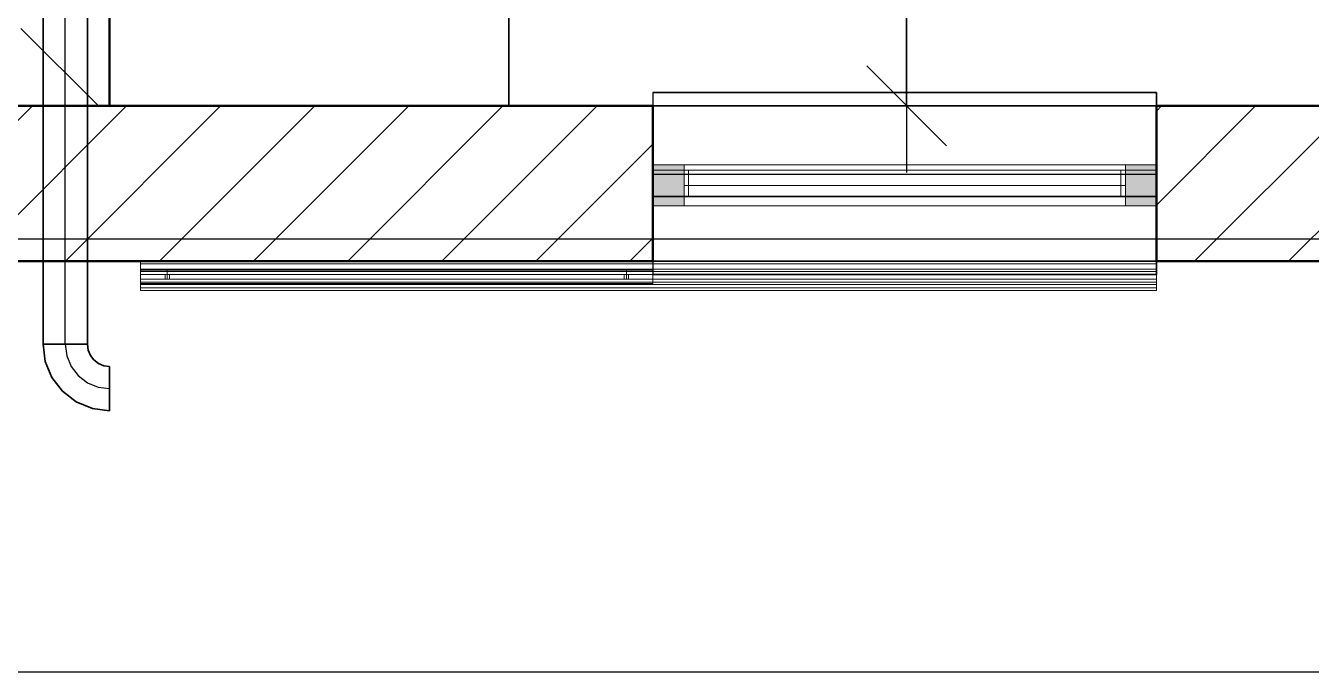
# Model space of a CAD drawing. Extents: x 0 to 756, y -25 to 420.
# Drawn here: x 256.8 to 314.8, y 5 to 34.1 of the extents above; entities that cross this region are included whole.
import ezdxf
from ezdxf.lldxf.tags import DXFTag

# ---------------------------------------------------------------- set-up
doc = ezdxf.new("R2010")
doc.units = 0
doc.layers.get('0').update_dxf_attribs({"lineweight": 25})
doc.layers.get('DEFPOINTS').update_dxf_attribs({"lineweight": 25})
for name, color, linetype, lineweight in [('A_Aussenwand', 7, 'Continuous', 25), ('A_Fenster', 7, 'Continuous', 25), ('A_Innenwand', 7, 'Continuous', 25), ('ALLGEMEIN03', 7, 'Continuous', 25), ('FENSTER', 7, 'Continuous', 13), ('FENSTERBANK', 7, 'Continuous', 13), ('Standard', 7, 'Continuous', 25), ('VERSCHATTUNG', 7, 'Continuous', 13), ('WAND_HOLZ_NICHT_TRAGEND', 7, 'Continuous', 13), ('WAND_HOLZ_TRAGEND', 7, 'Continuous', 13), ('X_Planrahmen', 7, 'Continuous', 25)]:
    doc.layers.add(name, color=color, linetype=linetype, lineweight=lineweight)
doc.layers.add('A_Geschossdecke', color=7, linetype='Continuous', lineweight=25, true_color=0x008080)
doc.layers.add('L_Fortluft', color=7, linetype='Continuous', lineweight=35, true_color=0x993300)
tags = doc.linetypes.add('fein_strichliert', pattern=[4, 1, -2, 1]).pattern_tags.tags
tags[8:9] = [DXFTag(74, 4), DXFTag(75, 0), DXFTag(340, '0'), DXFTag(46, 0.0), DXFTag(50, 0.0), DXFTag(44, 0.0), DXFTag(45, 0.0)]
tags[6:7] = [DXFTag(74, 4), DXFTag(75, 0), DXFTag(340, '0'), DXFTag(46, 0.0), DXFTag(50, 0.0), DXFTag(44, 0.0), DXFTag(45, 0.0)]
tags[4:5] = [DXFTag(74, 4), DXFTag(75, 0), DXFTag(340, '0'), DXFTag(46, 0.0), DXFTag(50, 0.0), DXFTag(44, 0.0), DXFTag(45, 0.0)]
tags = doc.linetypes.add('STRICHPUNKT2', pattern=[12.7, 6.35, -3.175, 0, -3.175]).pattern_tags.tags
tags[10:11] = [DXFTag(74, 4), DXFTag(75, 0), DXFTag(340, '0'), DXFTag(46, 0.0), DXFTag(50, 0.0), DXFTag(44, 0.0), DXFTag(45, 0.0)]
tags[8:9] = [DXFTag(74, 4), DXFTag(75, 0), DXFTag(340, '0'), DXFTag(46, 0.0), DXFTag(50, 0.0), DXFTag(44, 0.0), DXFTag(45, 0.0)]
tags[6:7] = [DXFTag(74, 4), DXFTag(75, 0), DXFTag(340, '0'), DXFTag(46, 0.0), DXFTag(50, 0.0), DXFTag(44, 0.0), DXFTag(45, 0.0)]
tags[4:5] = [DXFTag(74, 4), DXFTag(75, 0), DXFTag(340, '0'), DXFTag(46, 0.0), DXFTag(50, 0.0), DXFTag(44, 0.0), DXFTag(45, 0.0)]

# ---------------------------------------------------------------- blocks, each defined once
blk = doc.blocks.new('Blockreferenz-A0T78P2KOY', base_point=(0, -25))
at = {"layer": 'X_Planrahmen', "color": 0, "linetype": 'ByBlock', "lineweight": -2, "ltscale": 0.25}
blk.add_line((589, 5), (20, 5), dxfattribs=at)
blk = doc.blocks.new('Referenz-A0T78P30OY')
at = {"layer": 'ALLGEMEIN03', "color": 0, "lineweight": -2}
for p, q in [((260.607, 55.721), (260.604, 30.521)), ((260.604, 30.521), (260.607, 55.721)), ((278.604, 30.521), (278.607, 55.721)), ((278.607, 55.721), (278.604, 30.521)), ((260.604, 30.521), (278.604, 30.521)), ((278.604, 30.521), (260.604, 30.521))]:
    blk.add_line(p, q, dxfattribs=at)
at = {"layer": 'DEFPOINTS', "color": 0, "linetype": 'Continuous', "lineweight": -2, "ltscale": 0.25}
for p, q in [((260.607, 30.521), (260.607, 30.521)), ((260.607, 30.521), (260.607, 30.521)), ((260.607, 30.521), (260.607, 30.521)), ((260.607, 30.521), (260.607, 30.521)), ((260.607, 30.521), (260.607, 30.521)), ((278.604, 30.521), (278.604, 30.521)), ((296.546, 30.521), (296.546, 30.521)), ((285.107, 23.521), (285.107, 23.521)), ((285.107, 23.521), (285.107, 23.521)), ((307.807, 23.521), (307.807, 23.521)), ((307.807, 23.521), (307.807, 23.521))]:
    blk.add_line(p, q, dxfattribs=at)
at = {"layer": 'FENSTER', "color": 0, "linetype": 'Continuous', "ltscale": 0.13}
for p, q in [((286.507, 27.861), (285.107, 27.861)), ((285.107, 27.861), (285.107, 26.021)), ((285.107, 27.861), (285.107, 26.021)), ((286.507, 27.861), (285.107, 27.861)), ((285.107, 27.861), (285.107, 27.861)), ((286.507, 27.861), (285.107, 27.861)), ((285.107, 26.021), (285.107, 27.861)), ((286.507, 26.021), (286.507, 27.861)), ((306.407, 27.861), (286.507, 27.861)), ((286.507, 27.861), (286.507, 26.021)), ((286.507, 26.021), (286.507, 27.861)), ((286.507, 27.861), (286.507, 27.861)), ((286.507, 26.021), (286.507, 27.861)), ((286.507, 27.861), (286.507, 26.021)), ((306.407, 27.861), (286.507, 27.861)), ((286.507, 27.861), (286.507, 27.861)), ((306.407, 27.861), (286.507, 27.861)), ((286.507, 26.021), (286.507, 27.861)), ((286.507, 27.861), (286.507, 26.021)), ((306.407, 27.861), (286.507, 27.861)), ((286.507, 27.861), (286.507, 27.861)), ((306.407, 27.861), (286.507, 27.861)), ((286.507, 26.021), (286.507, 27.861)), ((307.807, 27.861), (306.407, 27.861)), ((306.407, 27.861), (306.407, 26.021)), ((306.407, 26.021), (306.407, 27.861)), ((306.407, 27.861), (306.407, 26.021)), ((307.807, 27.861), (306.407, 27.861)), ((306.407, 27.861), (306.407, 27.861)), ((307.807, 27.861), (306.407, 27.861)), ((306.407, 26.021), (306.407, 27.861)), ((306.407, 26.021), (306.407, 27.861)), ((306.407, 27.861), (306.407, 27.861)), ((306.407, 26.021), (306.407, 27.861)), ((306.407, 26.021), (306.407, 27.861)), ((306.407, 27.861), (306.407, 27.861)), ((306.407, 26.021), (306.407, 27.861)), ((307.807, 26.021), (307.807, 27.861)), ((307.807, 26.021), (307.807, 27.861)), ((307.807, 27.861), (307.807, 27.861)), ((307.807, 26.021), (307.807, 27.861)), ((286.507, 26.941), (306.407, 26.941)), ((306.407, 26.941), (286.507, 26.941)), ((286.507, 26.941), (286.507, 26.941)), ((306.407, 26.941), (306.407, 26.941)), ((285.107, 26.021), (286.507, 26.021)), ((285.107, 26.021), (286.507, 26.021)), ((286.507, 26.021), (285.107, 26.021)), ((285.107, 26.021), (285.107, 26.021)), ((286.507, 26.021), (306.407, 26.021)), ((286.507, 26.021), (286.507, 26.021)), ((286.507, 26.021), (306.407, 26.021)), ((306.407, 26.021), (286.507, 26.021)), ((286.507, 26.021), (286.507, 26.021)), ((286.507, 26.021), (306.407, 26.021)), ((306.407, 26.021), (286.507, 26.021)), ((286.507, 26.021), (286.507, 26.021)), ((306.407, 26.021), (307.807, 26.021)), ((306.407, 26.021), (307.807, 26.021)), ((307.807, 26.021), (306.407, 26.021)), ((306.407, 26.021), (306.407, 26.021)), ((306.407, 26.021), (306.407, 26.021)), ((306.407, 26.021), (306.407, 26.021)), ((307.807, 26.021), (307.807, 26.021))]:
    blk.add_line(p, q, dxfattribs=at)
for points in [[(285.107, 26.021), (286.507, 26.021), (285.107, 27.861)], [(286.507, 26.021), (286.507, 27.861), (285.107, 27.861)], [(306.407, 26.021), (307.807, 26.021), (306.407, 27.861)], [(307.807, 26.021), (307.807, 27.861), (306.407, 27.861)]]:
    blk.add_solid(points, dxfattribs=at)
at = {"layer": 'FENSTERBANK', "color": 0, "lineweight": -2}
for p, q in [((285.107, 31.121), (285.107, 27.441)), ((307.807, 31.121), (285.107, 31.121)), ((285.107, 31.121), (285.107, 31.121)), ((285.107, 31.121), (285.107, 30.521)), ((285.107, 31.121), (307.807, 31.121)), ((307.807, 27.441), (307.807, 31.121)), ((307.807, 31.121), (307.807, 30.521)), ((307.807, 31.121), (307.807, 31.121)), ((285.107, 30.521), (285.107, 27.441)), ((285.107, 30.521), (285.107, 30.521)), ((285.107, 30.521), (307.807, 30.521)), ((307.807, 30.521), (285.107, 30.521)), ((307.807, 30.521), (307.807, 30.521)), ((307.807, 30.521), (307.807, 27.441)), ((285.107, 27.441), (307.807, 27.441)), ((285.107, 27.441), (285.107, 27.441)), ((285.107, 27.441), (307.807, 27.441)), ((307.807, 27.441), (307.807, 27.441)), ((285.107, 26.441), (285.107, 22.921)), ((307.807, 26.441), (285.107, 26.441)), ((285.107, 26.441), (285.107, 26.441)), ((285.107, 26.441), (285.107, 23.521)), ((307.807, 26.441), (285.107, 26.441)), ((307.807, 22.921), (307.807, 26.441)), ((307.807, 26.441), (307.807, 26.441)), ((307.807, 26.441), (307.807, 23.521)), ((285.107, 23.521), (285.107, 22.921)), ((285.107, 23.521), (285.107, 23.521)), ((285.107, 23.521), (307.807, 23.521)), ((307.807, 23.521), (285.107, 23.521)), ((307.807, 23.521), (307.807, 23.521)), ((307.807, 23.521), (307.807, 22.921)), ((285.107, 22.921), (307.807, 22.921)), ((285.107, 22.921), (285.107, 22.921)), ((307.807, 22.921), (285.107, 22.921)), ((307.807, 22.921), (307.807, 22.921))]:
    blk.add_line(p, q, dxfattribs=at)
at = {"layer": 'FENSTERBANK', "color": 0, "lineweight": 18}
for p, q in [((285.107, 30.521), (307.807, 30.521)), ((285.107, 23.521), (307.807, 23.521))]:
    blk.add_line(p, q, dxfattribs=at)
at = {"layer": 'Standard', "color": 0, "lineweight": -2}
for p, q in [((296.546, 30.521), (296.546, 58.56)), ((296.546, 36.521), (296.546, 27.521)), ((294.746, 32.321), (298.346, 28.721)), ((293.546, 30.521), (299.546, 30.521))]:
    blk.add_line(p, q, dxfattribs=at)
at = {"layer": 'VERSCHATTUNG', "color": 0, "linetype": 'Continuous', "ltscale": 0.13}
for p, q in [((262.007, 23.521), (262.007, 23.401)), ((284.907, 23.521), (262.007, 23.521)), ((262.007, 23.521), (307.807, 23.521)), ((262.007, 22.321), (262.007, 23.521)), ((262.007, 23.521), (262.007, 23.521)), ((262.007, 23.521), (262.007, 23.521)), ((262.007, 23.521), (262.007, 23.521)), ((262.007, 23.401), (284.907, 23.401)), ((262.007, 23.401), (262.007, 22.201)), ((307.807, 23.401), (262.007, 23.401)), ((262.007, 23.401), (262.007, 23.401)), ((262.007, 23.401), (262.007, 23.401)), ((307.807, 23.521), (284.907, 23.521)), ((284.907, 23.401), (307.807, 23.401)), ((307.807, 23.401), (307.807, 23.521)), ((307.807, 23.521), (307.807, 22.321)), ((307.807, 23.521), (307.807, 23.521)), ((307.807, 23.521), (307.807, 23.521)), ((307.807, 23.521), (307.807, 23.521)), ((307.807, 22.201), (307.807, 23.401)), ((307.807, 23.401), (307.807, 23.401)), ((307.807, 23.401), (307.807, 23.401)), ((262.007, 23.161), (262.007, 22.481)), ((307.807, 23.161), (262.007, 23.161)), ((262.007, 23.161), (262.007, 23.161)), ((262.007, 23.161), (262.007, 23.161)), ((262.007, 23.161), (262.007, 23.161)), ((262.007, 23.161), (262.007, 22.921)), ((262.007, 23.161), (284.007, 23.161)), ((285.107, 23.121), (262.007, 23.121)), ((262.007, 23.121), (262.007, 22.521)), ((285.107, 23.121), (262.007, 23.121)), ((262.007, 23.121), (262.007, 22.521)), ((262.007, 22.521), (262.007, 23.121)), ((262.007, 23.121), (285.107, 23.121)), ((262.007, 23.121), (262.007, 23.121)), ((307.807, 23.061), (262.007, 23.061)), ((262.007, 23.061), (262.007, 22.921)), ((262.007, 23.061), (262.007, 22.581)), ((262.007, 23.061), (262.007, 23.061)), ((262.007, 23.061), (307.807, 23.061)), ((262.007, 22.921), (263.107, 22.921)), ((262.007, 22.921), (262.007, 22.921)), ((263.107, 22.921), (262.007, 22.921)), ((263.107, 22.721), (262.007, 22.721)), ((262.007, 22.721), (262.007, 22.581)), ((262.007, 22.721), (262.007, 22.481)), ((262.007, 22.721), (262.007, 22.721)), ((262.007, 22.721), (263.107, 22.721)), ((263.107, 22.921), (263.207, 22.921)), ((263.107, 22.821), (263.107, 22.921)), ((263.107, 22.921), (263.107, 22.721)), ((263.307, 22.921), (263.107, 22.921)), ((263.107, 22.921), (263.107, 22.921)), ((263.107, 22.921), (263.107, 22.921)), ((263.107, 22.721), (263.107, 22.821)), ((263.207, 22.721), (263.107, 22.721)), ((263.107, 22.721), (263.307, 22.721)), ((263.107, 22.721), (263.107, 22.721)), ((263.107, 22.721), (263.107, 22.721)), ((263.207, 23.121), (263.207, 22.721)), ((283.907, 23.121), (263.207, 23.121)), ((283.907, 23.121), (263.207, 23.121)), ((263.207, 23.121), (263.207, 23.121)), ((263.207, 22.721), (263.207, 23.121)), ((263.207, 22.921), (263.307, 22.921)), ((263.207, 22.721), (283.907, 22.721)), ((263.307, 22.721), (263.207, 22.721)), ((263.207, 22.721), (263.207, 22.721)), ((263.207, 22.721), (283.907, 22.721)), ((263.307, 22.921), (263.307, 22.821)), ((263.307, 22.921), (283.807, 22.921)), ((263.307, 22.721), (263.307, 22.921)), ((283.807, 22.921), (263.307, 22.921)), ((263.307, 22.921), (263.307, 22.921)), ((263.307, 22.921), (263.307, 22.921)), ((263.307, 22.821), (263.307, 22.721)), ((283.807, 22.721), (263.307, 22.721)), ((263.307, 22.721), (283.807, 22.721)), ((263.307, 22.721), (263.307, 22.721)), ((263.307, 22.721), (263.307, 22.721)), ((283.807, 22.821), (283.807, 22.921)), ((283.807, 22.921), (283.907, 22.921)), ((283.807, 22.921), (283.807, 22.721)), ((284.007, 22.921), (283.807, 22.921)), ((283.807, 22.921), (283.807, 22.921)), ((283.807, 22.921), (283.807, 22.921)), ((283.807, 22.721), (283.807, 22.821)), ((283.907, 22.721), (283.807, 22.721)), ((283.807, 22.721), (284.007, 22.721)), ((283.807, 22.721), (283.807, 22.721)), ((283.807, 22.721), (283.807, 22.721)), ((283.907, 22.721), (283.907, 23.121)), ((283.907, 23.121), (283.907, 23.121)), ((283.907, 22.721), (283.907, 23.121)), ((283.907, 22.921), (284.007, 22.921)), ((284.007, 22.721), (283.907, 22.721)), ((283.907, 22.721), (283.907, 22.721)), ((284.007, 23.161), (307.807, 23.161)), ((284.007, 22.921), (284.007, 22.821)), ((284.007, 22.921), (307.807, 22.921)), ((284.007, 22.721), (284.007, 22.921)), ((307.807, 22.921), (284.007, 22.921)), ((284.007, 22.921), (284.007, 22.921)), ((284.007, 22.921), (284.007, 22.921)), ((284.007, 22.821), (284.007, 22.721)), ((307.807, 22.721), (284.007, 22.721)), ((284.007, 22.721), (307.807, 22.721)), ((284.007, 22.721), (284.007, 22.721)), ((284.007, 22.721), (284.007, 22.721)), ((285.107, 22.521), (285.107, 23.121)), ((285.107, 22.521), (285.107, 23.121)), ((285.107, 23.121), (285.107, 22.521)), ((285.107, 23.121), (285.107, 23.121)), ((307.807, 22.481), (307.807, 23.161)), ((307.807, 23.161), (307.807, 23.161)), ((307.807, 23.161), (307.807, 23.161)), ((307.807, 23.161), (307.807, 23.161)), ((307.807, 22.921), (307.807, 23.161)), ((307.807, 22.921), (307.807, 23.061)), ((307.807, 22.581), (307.807, 23.061)), ((307.807, 23.061), (307.807, 23.061)), ((307.807, 22.921), (307.807, 22.921)), ((307.807, 22.581), (307.807, 22.721)), ((307.807, 22.721), (307.807, 22.721)), ((307.807, 22.481), (307.807, 22.721)), ((262.007, 22.581), (307.807, 22.581)), ((262.007, 22.581), (262.007, 22.581)), ((262.007, 22.581), (307.807, 22.581)), ((262.007, 22.521), (285.107, 22.521)), ((262.007, 22.521), (285.107, 22.521)), ((262.007, 22.521), (262.007, 22.521)), ((262.007, 22.521), (285.107, 22.521)), ((262.007, 22.481), (307.807, 22.481)), ((262.007, 22.481), (262.007, 22.481)), ((262.007, 22.481), (262.007, 22.481)), ((262.007, 22.481), (262.007, 22.481)), ((284.007, 22.481), (262.007, 22.481)), ((307.807, 22.321), (262.007, 22.321)), ((262.007, 22.321), (262.007, 22.201)), ((262.007, 22.321), (262.007, 22.321)), ((262.007, 22.321), (262.007, 22.321)), ((262.007, 22.321), (284.907, 22.321)), ((262.007, 22.201), (307.807, 22.201)), ((262.007, 22.201), (262.007, 22.201)), ((262.007, 22.201), (262.007, 22.201)), ((262.007, 22.201), (262.007, 22.201)), ((262.007, 22.201), (284.907, 22.201)), ((307.807, 22.481), (284.007, 22.481)), ((284.907, 22.321), (307.807, 22.321)), ((284.907, 22.201), (307.807, 22.201)), ((285.107, 22.521), (285.107, 22.521)), ((307.807, 22.581), (307.807, 22.581)), ((307.807, 22.481), (307.807, 22.481)), ((307.807, 22.481), (307.807, 22.481)), ((307.807, 22.481), (307.807, 22.481)), ((307.807, 22.201), (307.807, 22.321)), ((307.807, 22.321), (307.807, 22.321)), ((307.807, 22.321), (307.807, 22.321)), ((307.807, 22.201), (307.807, 22.201)), ((307.807, 22.201), (307.807, 22.201)), ((307.807, 22.201), (307.807, 22.201))]:
    blk.add_line(p, q, dxfattribs=at)
at = {"layer": 'WAND_HOLZ_NICHT_TRAGEND', "color": 0, "lineweight": 50}
for p, q in [((260.607, 30.521), (260.607, 117.078)), ((260.607, 117.078), (260.607, 30.521)), ((256.607, 30.521), (260.607, 30.521)), ((260.607, 30.521), (256.607, 30.521)), ((260.607, 30.521), (260.607, 30.521))]:
    blk.add_line(p, q, dxfattribs=at)
at = {"layer": 'WAND_HOLZ_TRAGEND', "color": 0, "lineweight": 50}
for p, q in [((285.107, 30.521), (232.107, 30.521)), ((285.107, 30.521), (232.107, 30.521)), ((285.107, 23.521), (285.107, 30.521)), ((285.107, 30.521), (285.107, 30.521)), ((285.107, 23.521), (285.107, 30.521)), ((307.807, 30.521), (307.807, 23.521)), ((338.907, 30.521), (307.807, 30.521)), ((307.807, 30.521), (307.807, 23.521)), ((307.807, 30.521), (307.807, 30.521)), ((338.907, 30.521), (307.807, 30.521)), ((232.107, 23.521), (285.107, 23.521)), ((232.107, 23.521), (285.107, 23.521)), ((285.107, 23.521), (285.107, 23.521)), ((307.807, 23.521), (338.907, 23.521)), ((307.807, 23.521), (307.807, 23.521)), ((307.807, 23.521), (338.907, 23.521))]:
    blk.add_line(p, q, dxfattribs=at)
blk = doc.blocks.new('Wand-A0T78P3MOY', base_point=(118.607, 23.521))
at = {"color": 0, "lineweight": -2}
for p, q in [((257.129, 30.521), (250.129, 23.521)), ((261.372, 30.521), (254.372, 23.521)), ((265.614, 30.521), (258.614, 23.521)), ((269.857, 30.521), (262.857, 23.521)), ((274.1, 30.521), (267.1, 23.521)), ((278.342, 30.521), (271.342, 23.521)), ((282.585, 30.521), (275.585, 23.521)), ((308.041, 30.521), (307.807, 30.287)), ((312.283, 30.521), (307.807, 26.044)), ((316.526, 30.521), (309.526, 23.521)), ((320.769, 30.521), (313.769, 23.521)), ((285.107, 28.8), (279.828, 23.521)), ((285.107, 24.558), (284.07, 23.521))]:
    blk.add_line(p, q, dxfattribs=at)
at = {"color": 0, "linetype": 'ByBlock', "lineweight": -2, "ltscale": 0.25}
for p, q in [((285.107, 30.521), (260.607, 30.521)), ((338.907, 30.521), (307.807, 30.521)), ((285.107, 23.521), (232.107, 23.521)), ((338.907, 23.521), (307.807, 23.521))]:
    blk.add_line(p, q, dxfattribs=at)
blk = doc.blocks.new('Fenster-A0T78P3QOY', base_point=(285.107, 23.521))
at = {"color": 0, "linetype": 'ByBlock', "lineweight": -2, "ltscale": 0.25}
for p, q in [((307.807, 30.521), (285.107, 30.521)), ((285.107, 30.521), (285.107, 23.521)), ((307.807, 30.521), (307.807, 23.521)), ((307.807, 23.521), (285.107, 23.521))]:
    blk.add_line(p, q, dxfattribs=at)
at = {"color": 0, "linetype": 'ByBlock', "lineweight": 18, "ltscale": 0.18}
for p, q in [((307.807, 27.621), (285.107, 27.621)), ((286.707, 27.621), (286.707, 26.421)), ((306.207, 27.621), (306.207, 26.421)), ((307.807, 26.421), (285.107, 26.421))]:
    blk.add_line(p, q, dxfattribs=at)
at = {"color": 0, "linetype": 'fein_strichliert', "lineweight": 18, "ltscale": 0.18}
blk.add_line((285.107, 27.621), (285.107, 26.421), dxfattribs=at)
blk = doc.blocks.new('Wand-A0T78P4SOY', base_point=(256.607, 30.521))
at = {"color": 0, "linetype": 'ByBlock', "lineweight": -2, "ltscale": 0.25}
blk.add_line((260.607, 30.521), (260.607, 117.078), dxfattribs=at)
at = {"color": 0, "lineweight": -2}
blk.add_line((260.1, 30.521), (256.607, 34.013), dxfattribs=at)
blk = doc.blocks.new('Geschossdecke-A0T78P4UOY', base_point=(119.607, 24.521))
at = {"color": 0, "linetype": 'ByBlock', "lineweight": -2, "ltscale": 0.25}
blk.add_line((397.607, 24.521), (119.607, 24.521), dxfattribs=at)
blk = doc.blocks.new('Bogen-A0T78P6EOY', base_point=(257.607, 16.781))
at = {"color": 0, "linetype": 'ByBlock', "lineweight": -2, "ltscale": 0.35}
for p, q in [((257.607, 19.781), (257.641, 19.781)), ((257.607, 19.781), (257.709, 19.005)), ((257.641, 19.781), (257.741, 19.781)), ((257.741, 19.781), (257.9, 19.781)), ((257.9, 19.781), (258.107, 19.781)), ((258.107, 19.781), (258.348, 19.781)), ((258.348, 19.781), (258.607, 19.781)), ((258.607, 19.781), (258.866, 19.781)), ((258.866, 19.781), (259.107, 19.781)), ((259.107, 19.781), (259.314, 19.781)), ((259.314, 19.781), (259.473, 19.781)), ((259.473, 19.781), (259.573, 19.781)), ((259.573, 19.781), (259.607, 19.781)), ((259.607, 19.781), (259.641, 19.522)), ((259.641, 19.522), (259.741, 19.281)), ((259.741, 19.281), (259.9, 19.074)), ((257.709, 19.005), (258.009, 18.281)), ((259.9, 19.074), (260.107, 18.915)), ((260.107, 18.915), (260.348, 18.815)), ((260.348, 18.815), (260.607, 18.781)), ((260.607, 18.747), (260.607, 18.781)), ((260.607, 18.647), (260.607, 18.747)), ((260.607, 18.488), (260.607, 18.647)), ((258.009, 18.281), (258.486, 17.66)), ((260.607, 18.281), (260.607, 18.488)), ((260.607, 18.04), (260.607, 18.281)), ((260.607, 17.781), (260.607, 18.04)), ((258.486, 17.66), (259.107, 17.183)), ((260.607, 17.522), (260.607, 17.781)), ((260.607, 17.281), (260.607, 17.522)), ((259.107, 17.183), (259.831, 16.883)), ((259.831, 16.883), (260.607, 16.781)), ((260.607, 17.074), (260.607, 17.281)), ((260.607, 16.915), (260.607, 17.074)), ((260.607, 16.815), (260.607, 16.915)), ((260.607, 16.781), (260.607, 16.815))]:
    blk.add_line(p, q, dxfattribs=at)
at = {"color": 0, "linetype": 'STRICHPUNKT2', "lineweight": 25, "ltscale": 0.25}
for p, q in [((258.607, 19.781), (258.675, 19.264)), ((258.675, 19.264), (258.875, 18.781)), ((258.875, 18.781), (259.193, 18.367)), ((259.193, 18.367), (259.607, 18.049)), ((259.607, 18.049), (260.09, 17.849)), ((260.09, 17.849), (260.607, 17.781))]:
    blk.add_line(p, q, dxfattribs=at)
blk = doc.blocks.new('Wickelfalzrohr-A0T78P6KOY', base_point=(257.607, 19.781))
at = {"color": 0, "linetype": 'ByBlock', "lineweight": -2, "ltscale": 0.35}
for p, q in [((257.607, 35.978), (257.607, 19.781)), ((258.193, 35.978), (257.607, 35.978)), ((259.021, 35.978), (258.193, 35.978)), ((259.607, 35.978), (259.021, 35.978)), ((259.607, 19.781), (259.607, 35.978)), ((258.193, 19.781), (257.607, 19.781)), ((259.021, 19.781), (258.193, 19.781)), ((259.607, 19.781), (259.021, 19.781))]:
    blk.add_line(p, q, dxfattribs=at)
at = {"color": 0, "linetype": 'STRICHPUNKT2', "lineweight": 25, "ltscale": 0.25}
blk.add_line((258.607, 19.781), (258.607, 35.978), dxfattribs=at)

msp = doc.modelspace()

# ---------------------------------------------------------------- block references
at = {"ltscale": 0.25}
msp.add_blockref('Blockreferenz-A0T78P2KOY', (0, -25), dxfattribs=at)
at = {"color": 8, "lineweight": 25, "ltscale": 0.25, "true_color": 0x808080}
msp.add_blockref('Referenz-A0T78P30OY', (0, 0), dxfattribs=at)
at = {"layer": 'A_Aussenwand', "ltscale": 0.25}
msp.add_blockref('Wand-A0T78P3MOY', (118.607, 23.521), dxfattribs=at)
at = {"layer": 'A_Fenster', "ltscale": 0.25}
msp.add_blockref('Fenster-A0T78P3QOY', (285.107, 23.521), dxfattribs=at)
at = {"layer": 'A_Geschossdecke', "ltscale": 0.25}
msp.add_blockref('Geschossdecke-A0T78P4UOY', (119.607, 24.521), dxfattribs=at)
at = {"layer": 'A_Innenwand', "ltscale": 0.25}
msp.add_blockref('Wand-A0T78P4SOY', (256.607, 30.521), dxfattribs=at)
at = {"layer": 'L_Fortluft', "ltscale": 0.35}
for name, p in [('Wickelfalzrohr-A0T78P6KOY', (257.607, 19.781)), ('Bogen-A0T78P6EOY', (257.607, 16.781))]:
    msp.add_blockref(name, p, dxfattribs=at)

doc.saveas('drawing.dxf')
